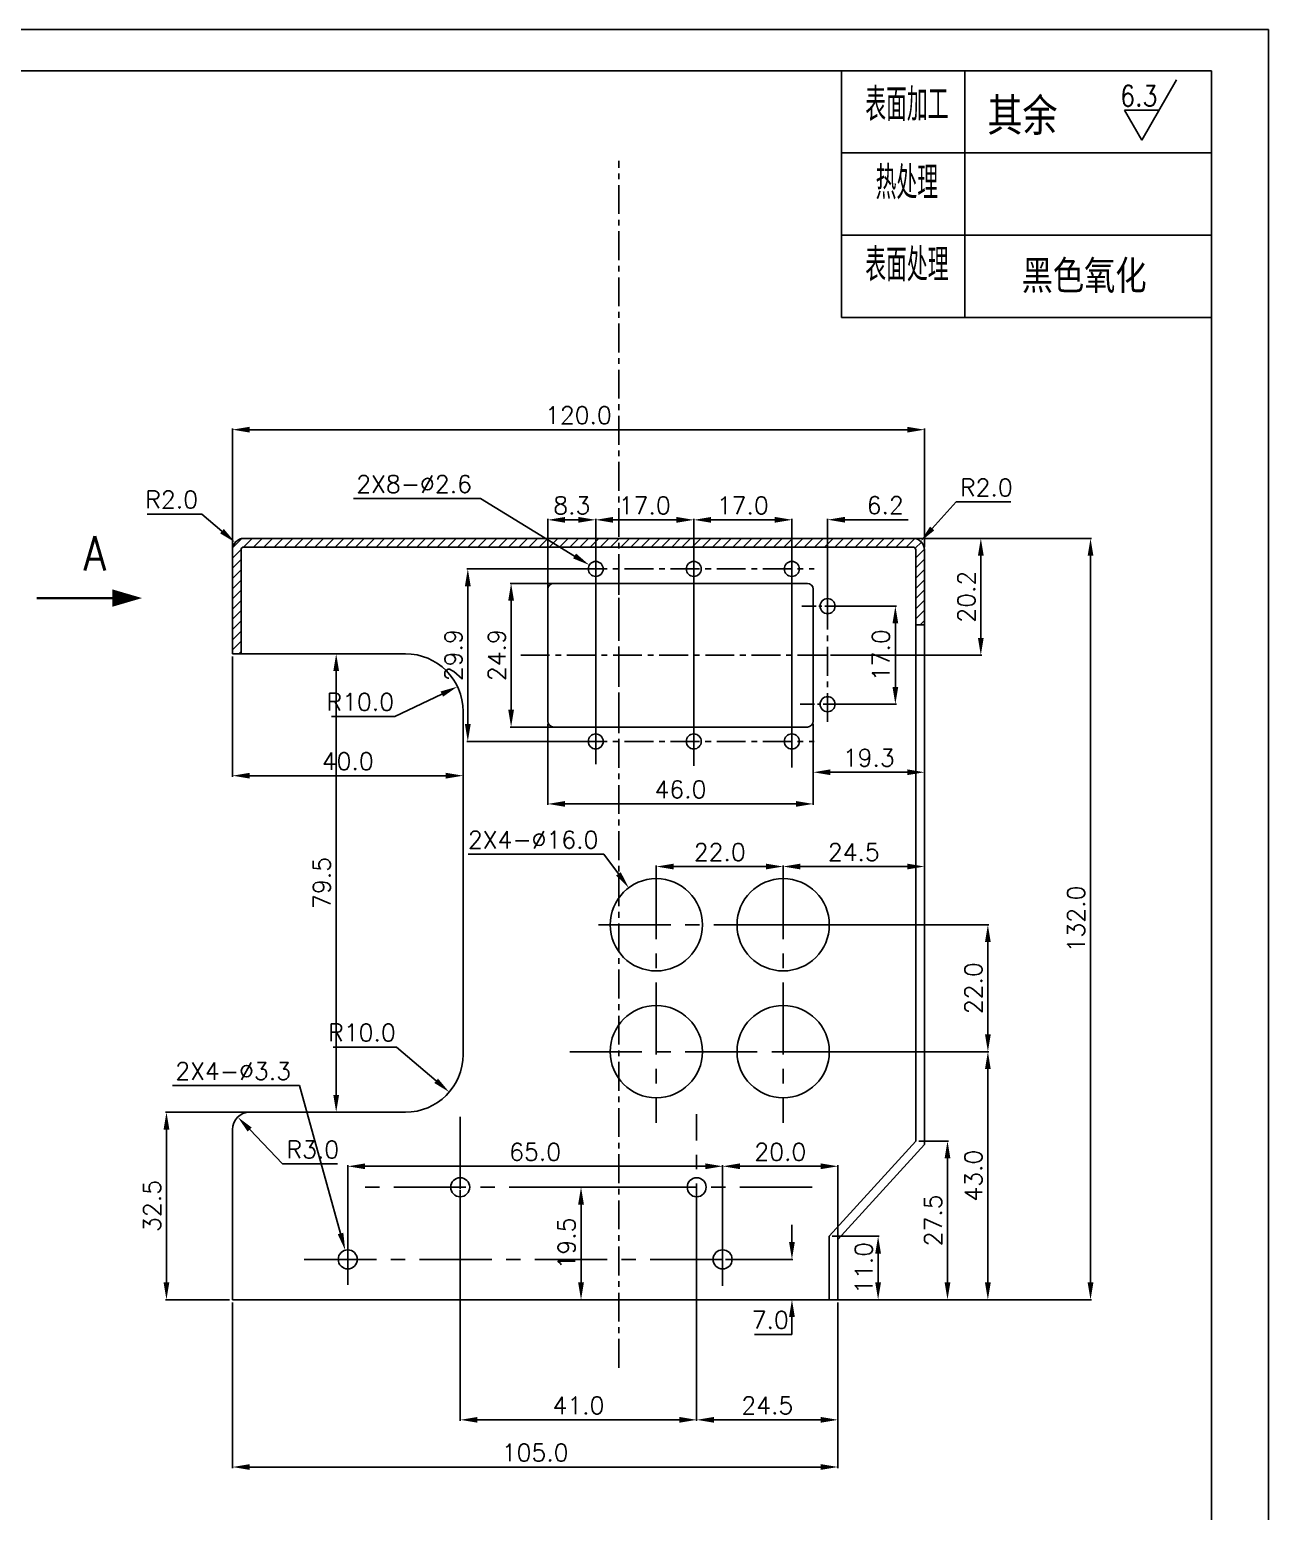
# Model space of a CAD drawing. Extents: x 2854 to 5858, y -1165 to 723.
# Drawn here: x 4871.4 to 5086.2, y 95.4 to 352.2 of the extents above; entities that cross this region are included whole.
import ezdxf
from ezdxf.enums import TextEntityAlignment as Align

# ---------------------------------------------------------------- set-up
doc = ezdxf.new("R2010")
doc.units = 0
doc.header["$MEASUREMENT"] = 0
doc.linetypes.add('PF_CENTER', pattern=[2, 1.25, -0.25, 0.25, -0.25])
doc.layers.get('0').update_dxf_attribs({"linetype": 'CONTINUOUS'})
doc.layers.get('DEFPOINTS').update_dxf_attribs({"linetype": 'CONTINUOUS'})
for name, color, linetype in [('SMPEN_CENTER', 4, 'PF_CENTER'), ('SMPEN_DIM', 3, 'CONTINUOUS'), ('SMPEN_HATCH', 6, 'CONTINUOUS'), ('SMPEN_TEXT', 6, 'CONTINUOUS'), ('SMPEN_THICK', 7, 'CONTINUOUS')]:
    doc.layers.add(name, color=color, linetype=linetype)
doc.styles.get("Standard").update_dxf_attribs({"font": 'txt.shx', "bigfont": 'hshztxt.shx'})
doc.styles.add('STYLE1', font='complex.shx', dxfattribs={"bigfont": 'hzdx.shx'})
doc.dimstyles.get("Standard").update_dxf_attribs({"dimtxt": 3, "dimasz": 3, "dimexe": 0.18, "dimexo": 0.5, "dimgap": 1, "dimtad": 1, "dimtoh": 1, "dimdec": 1, "dimzin": 0, "dimdsep": 46, "dimtxsty": 'Standard', "dimcen": 0, "dimadec": 1, "dimazin": 0, "dimtfac": 1, "dimtdec": 1, "dimtofl": 0, "dimtmove": 0, "dimatfit": 3, "dimfxl": 0, "dimtolj": 1, "dimtzin": 0, "dimarcsym": 0})
doc.dimstyles.new('STANDARD$0', dxfattribs={"dimtxt": 3, "dimasz": 3, "dimexe": 0.18, "dimexo": 0.5, "dimgap": 1, "dimtad": 1, "dimtoh": 1, "dimdec": 1, "dimzin": 0, "dimdsep": 46, "dimtxsty": 'Standard', "dimcen": 0, "dimadec": 1, "dimazin": 0, "dimtfac": 1, "dimtdec": 1, "dimtofl": 0, "dimtmove": 0, "dimatfit": 3, "dimfxl": 0, "dimtolj": 1, "dimtzin": 0, "dimarcsym": 0})

# ---------------------------------------------------------------- blocks, each defined once
blk = doc.blocks.new('*D547')
at = {"layer": 'DEFPOINTS', "color": 0, "ltscale": 10}
for p in [(4973.53, 264.02), (4973.53, 132.04), (5055.32, 132.04)]:
    blk.add_point(p, dxfattribs=at)
at = {"layer": 'SMPEN_DIM', "color": 0, "lineweight": -2, "ltscale": 10}
for p, q in [((4974.03, 264.02), (5055.5, 264.02)), ((5055.32, 261.02), (5055.32, 135.04)), ((4974.03, 132.04), (5055.5, 132.04))]:
    blk.add_line(p, q, dxfattribs=at)
at = {"layer": 'SMPEN_DIM', "color": 0, "ltscale": 10}
for points in [[(5054.82, 261.02), (5055.82, 261.02), (5055.32, 264.02)], [(5054.82, 135.04), (5055.82, 135.04), (5055.32, 132.04)]]:
    blk.add_solid(points, dxfattribs=at)
at = {"layer": 'SMPEN_DIM', "color": 0, "ltscale": 10, "insert": (5052.82, 198.03), "char_height": 3, "attachment_point": 5, "rotation": 90}
blk.add_mtext('\\A1;132.0', dxfattribs=at)
blk = doc.blocks.new('*D548')
at = {"layer": 'DEFPOINTS', "color": 0, "ltscale": 10}
for p in [(5026.53, 282.86), (4906.53, 262.02), (5026.53, 262.02)]:
    blk.add_point(p, dxfattribs=at)
at = {"layer": 'SMPEN_DIM', "color": 0, "lineweight": -2, "ltscale": 10}
for p, q in [((4906.53, 262.52), (4906.53, 283.04)), ((4909.53, 282.86), (5023.53, 282.86)), ((5026.53, 262.52), (5026.53, 283.04))]:
    blk.add_line(p, q, dxfattribs=at)
at = {"layer": 'SMPEN_DIM', "color": 0, "ltscale": 10}
for points in [[(4909.53, 283.36), (4909.53, 282.36), (4906.53, 282.86)], [(5023.53, 283.36), (5023.53, 282.36), (5026.53, 282.86)]]:
    blk.add_solid(points, dxfattribs=at)
at = {"layer": 'SMPEN_DIM', "color": 0, "ltscale": 10, "insert": (4966.53, 285.36), "char_height": 3, "attachment_point": 5}
blk.add_mtext('\\A1;120.0', dxfattribs=at)
blk = doc.blocks.new('*D549')
at = {"layer": 'DEFPOINTS', "color": 0, "ltscale": 10}
for p in [(5010.03, 143.04), (5010.03, 132.04), (5018.49, 132.04)]:
    blk.add_point(p, dxfattribs=at)
at = {"layer": 'SMPEN_DIM', "color": 0, "lineweight": -2, "ltscale": 10}
for p, q in [((5010.53, 143.04), (5018.67, 143.04)), ((5018.49, 140.04), (5018.49, 135.04)), ((5010.53, 132.04), (5018.67, 132.04))]:
    blk.add_line(p, q, dxfattribs=at)
at = {"layer": 'SMPEN_DIM', "color": 0, "ltscale": 10}
for points in [[(5017.99, 140.04), (5018.99, 140.04), (5018.49, 143.04)], [(5017.99, 135.04), (5018.99, 135.04), (5018.49, 132.04)]]:
    blk.add_solid(points, dxfattribs=at)
at = {"layer": 'SMPEN_DIM', "color": 0, "ltscale": 10, "insert": (5015.99, 137.54), "char_height": 3, "attachment_point": 5, "rotation": 90}
blk.add_mtext('\\A1;11.0', dxfattribs=at)
blk = doc.blocks.new('*D550')
at = {"layer": 'DEFPOINTS', "color": 0, "ltscale": 10}
for p in [(5025.03, 159.54), (5011.53, 132.04), (5030.52, 132.04)]:
    blk.add_point(p, dxfattribs=at)
at = {"layer": 'SMPEN_DIM', "color": 0, "lineweight": -2, "ltscale": 10}
for p, q in [((5025.53, 159.54), (5030.7, 159.54)), ((5030.52, 156.54), (5030.52, 135.04)), ((5012.03, 132.04), (5030.7, 132.04))]:
    blk.add_line(p, q, dxfattribs=at)
at = {"layer": 'SMPEN_DIM', "color": 0, "ltscale": 10}
for points in [[(5030.02, 156.54), (5031.02, 156.54), (5030.52, 159.54)], [(5030.02, 135.04), (5031.02, 135.04), (5030.52, 132.04)]]:
    blk.add_solid(points, dxfattribs=at)
at = {"layer": 'SMPEN_DIM', "color": 0, "ltscale": 10, "insert": (5028.02, 145.79), "char_height": 3, "attachment_point": 5, "rotation": 90}
blk.add_mtext('\\A1;27.5', dxfattribs=at)
blk = doc.blocks.new('*D551')
at = {"layer": 'DEFPOINTS', "color": 0, "ltscale": 10}
for p in [(4991.53, 139.04), (4973.53, 132.04), (5003.55, 132.04)]:
    blk.add_point(p, dxfattribs=at)
at = {"layer": 'SMPEN_DIM', "color": 0, "lineweight": -2, "ltscale": 10}
for p, q in [((5003.55, 142.04), (5003.55, 145.04)), ((4992.03, 139.04), (5003.73, 139.04)), ((4974.03, 132.04), (5003.73, 132.04)), ((5003.55, 129.04), (5003.55, 126.04)), ((5003.55, 126.04), (4997.05, 126.04))]:
    blk.add_line(p, q, dxfattribs=at)
at = {"layer": 'SMPEN_DIM', "color": 0, "ltscale": 10}
for points in [[(5003.05, 142.04), (5004.05, 142.04), (5003.55, 139.04)], [(5003.05, 129.04), (5004.05, 129.04), (5003.55, 132.04)]]:
    blk.add_solid(points, dxfattribs=at)
at = {"layer": 'SMPEN_DIM', "color": 0, "ltscale": 10, "insert": (4999.8, 128.54), "char_height": 3, "attachment_point": 5}
blk.add_mtext('\\A1;7.0', dxfattribs=at)
blk = doc.blocks.new('*D552')
at = {"layer": 'DEFPOINTS', "color": 0, "ltscale": 10}
for p in [(4987.03, 151.54), (4966.98, 132.04), (4973.53, 132.04)]:
    blk.add_point(p, dxfattribs=at)
at = {"layer": 'SMPEN_DIM', "color": 0, "lineweight": -2, "ltscale": 10}
for p, q in [((4986.53, 151.54), (4966.8, 151.54)), ((4966.98, 148.54), (4966.98, 135.04)), ((4973.03, 132.04), (4966.8, 132.04))]:
    blk.add_line(p, q, dxfattribs=at)
at = {"layer": 'SMPEN_DIM', "color": 0, "ltscale": 10}
for points in [[(4966.48, 148.54), (4967.48, 148.54), (4966.98, 151.54)], [(4966.48, 135.04), (4967.48, 135.04), (4966.98, 132.04)]]:
    blk.add_solid(points, dxfattribs=at)
at = {"layer": 'SMPEN_DIM', "color": 0, "ltscale": 10, "insert": (4964.48, 141.79), "char_height": 3, "attachment_point": 5, "rotation": 90}
blk.add_mtext('\\A1;19.5', dxfattribs=at)
blk = doc.blocks.new('*D553')
at = {"layer": 'DEFPOINTS', "color": 0, "ltscale": 10}
for p in [(4991.53, 155.17), (4991.53, 139.04), (5011.53, 132.04)]:
    blk.add_point(p, dxfattribs=at)
at = {"layer": 'SMPEN_DIM', "color": 0, "lineweight": -2, "ltscale": 10}
for p, q in [((4991.53, 139.54), (4991.53, 155.35)), ((5008.53, 155.17), (4994.53, 155.17)), ((5011.53, 132.54), (5011.53, 155.35))]:
    blk.add_line(p, q, dxfattribs=at)
at = {"layer": 'SMPEN_DIM', "color": 0, "ltscale": 10}
for points in [[(4994.53, 155.67), (4994.53, 154.67), (4991.53, 155.17)], [(5008.53, 155.67), (5008.53, 154.67), (5011.53, 155.17)]]:
    blk.add_solid(points, dxfattribs=at)
at = {"layer": 'SMPEN_DIM', "color": 0, "ltscale": 10, "insert": (5001.53, 157.67), "char_height": 3, "attachment_point": 5}
blk.add_mtext('\\A1;20.0', dxfattribs=at)
blk = doc.blocks.new('*D554')
at = {"layer": 'DEFPOINTS', "color": 0, "ltscale": 10}
for p in [(4987.03, 151.54), (5011.53, 132.04), (4987.03, 111.22)]:
    blk.add_point(p, dxfattribs=at)
at = {"layer": 'SMPEN_DIM', "color": 0, "lineweight": -2, "ltscale": 10}
for p, q in [((4987.03, 151.04), (4987.03, 111.04)), ((5011.53, 131.54), (5011.53, 111.04)), ((5008.53, 111.22), (4990.03, 111.22))]:
    blk.add_line(p, q, dxfattribs=at)
at = {"layer": 'SMPEN_DIM', "color": 0, "ltscale": 10}
for points in [[(4990.03, 111.72), (4990.03, 110.72), (4987.03, 111.22)], [(5008.53, 111.72), (5008.53, 110.72), (5011.53, 111.22)]]:
    blk.add_solid(points, dxfattribs=at)
at = {"layer": 'SMPEN_DIM', "color": 0, "ltscale": 10, "insert": (4999.28, 113.72), "char_height": 3, "attachment_point": 5}
blk.add_mtext('\\A1;24.5', dxfattribs=at)
blk = doc.blocks.new('*D555')
at = {"layer": 'DEFPOINTS', "color": 0, "ltscale": 10}
for p in [(4926.53, 155.17), (4926.53, 139.04), (4991.53, 139.04)]:
    blk.add_point(p, dxfattribs=at)
at = {"layer": 'SMPEN_DIM', "color": 0, "lineweight": -2, "ltscale": 10}
for p, q in [((4926.53, 139.54), (4926.53, 155.35)), ((4988.53, 155.17), (4929.53, 155.17)), ((4991.53, 139.54), (4991.53, 155.35))]:
    blk.add_line(p, q, dxfattribs=at)
at = {"layer": 'SMPEN_DIM', "color": 0, "ltscale": 10}
for points in [[(4929.53, 155.67), (4929.53, 154.67), (4926.53, 155.17)], [(4988.53, 155.67), (4988.53, 154.67), (4991.53, 155.17)]]:
    blk.add_solid(points, dxfattribs=at)
at = {"layer": 'SMPEN_DIM', "color": 0, "ltscale": 10, "insert": (4959.03, 157.67), "char_height": 3, "attachment_point": 5}
blk.add_mtext('\\A1;65.0', dxfattribs=at)
blk = doc.blocks.new('*D556')
at = {"layer": 'DEFPOINTS', "color": 0, "ltscale": 10}
for p in [(4946.03, 151.54), (4987.03, 151.54), (4987.03, 111.22)]:
    blk.add_point(p, dxfattribs=at)
at = {"layer": 'SMPEN_DIM', "color": 0, "lineweight": -2, "ltscale": 10}
for p, q in [((4946.03, 151.04), (4946.03, 111.04)), ((4987.03, 151.04), (4987.03, 111.04)), ((4949.03, 111.22), (4984.03, 111.22))]:
    blk.add_line(p, q, dxfattribs=at)
at = {"layer": 'SMPEN_DIM', "color": 0, "ltscale": 10}
for points in [[(4949.03, 111.72), (4949.03, 110.72), (4946.03, 111.22)], [(4984.03, 111.72), (4984.03, 110.72), (4987.03, 111.22)]]:
    blk.add_solid(points, dxfattribs=at)
at = {"layer": 'SMPEN_DIM', "color": 0, "ltscale": 10, "insert": (4966.53, 113.72), "char_height": 3, "attachment_point": 5}
blk.add_mtext('\\A1;41.0', dxfattribs=at)
blk = doc.blocks.new('*D557')
at = {"layer": 'DEFPOINTS', "color": 0, "ltscale": 10}
for p in [(4969.53, 256.22), (4954.86, 231.32), (4969.53, 231.32)]:
    blk.add_point(p, dxfattribs=at)
at = {"layer": 'SMPEN_DIM', "color": 0, "lineweight": -2, "ltscale": 10}
for p, q in [((4969.03, 256.22), (4954.68, 256.22)), ((4954.86, 253.22), (4954.86, 234.32)), ((4969.03, 231.32), (4954.68, 231.32))]:
    blk.add_line(p, q, dxfattribs=at)
at = {"layer": 'SMPEN_DIM', "color": 0, "ltscale": 10}
for points in [[(4954.36, 253.22), (4955.36, 253.22), (4954.86, 256.22)], [(4954.36, 234.32), (4955.36, 234.32), (4954.86, 231.32)]]:
    blk.add_solid(points, dxfattribs=at)
at = {"layer": 'SMPEN_DIM', "color": 0, "ltscale": 10, "insert": (4952.36, 243.77), "char_height": 3, "attachment_point": 5, "rotation": 90}
blk.add_mtext('\\A1;24.9', dxfattribs=at)
blk = doc.blocks.new('*D558')
at = {"layer": 'DEFPOINTS', "color": 0, "ltscale": 10}
for p in [(4961.23, 232.32), (5007.23, 232.32), (5007.23, 217.99)]:
    blk.add_point(p, dxfattribs=at)
at = {"layer": 'SMPEN_DIM', "color": 0, "lineweight": -2, "ltscale": 10}
for p, q in [((4961.23, 231.82), (4961.23, 217.81)), ((5007.23, 231.82), (5007.23, 217.81)), ((4964.23, 217.99), (5004.23, 217.99))]:
    blk.add_line(p, q, dxfattribs=at)
at = {"layer": 'SMPEN_DIM', "color": 0, "ltscale": 10}
for points in [[(4964.23, 218.49), (4964.23, 217.49), (4961.23, 217.99)], [(5004.23, 218.49), (5004.23, 217.49), (5007.23, 217.99)]]:
    blk.add_solid(points, dxfattribs=at)
at = {"layer": 'SMPEN_DIM', "color": 0, "ltscale": 10, "insert": (4984.23, 220.49), "char_height": 3, "attachment_point": 5}
blk.add_mtext('\\A1;46.0', dxfattribs=at)
blk = doc.blocks.new('*D559')
at = {"layer": 'DEFPOINTS', "color": 0, "ltscale": 10}
for p in [(4986.53, 267.23), (4969.53, 228.82), (4986.53, 228.82)]:
    blk.add_point(p, dxfattribs=at)
at = {"layer": 'SMPEN_DIM', "color": 0, "lineweight": -2, "ltscale": 10}
for p, q in [((4969.53, 229.32), (4969.53, 267.41)), ((4972.53, 267.23), (4983.53, 267.23)), ((4986.53, 229.32), (4986.53, 267.41))]:
    blk.add_line(p, q, dxfattribs=at)
at = {"layer": 'SMPEN_DIM', "color": 0, "ltscale": 10}
for points in [[(4972.53, 267.73), (4972.53, 266.73), (4969.53, 267.23)], [(4983.53, 267.73), (4983.53, 266.73), (4986.53, 267.23)]]:
    blk.add_solid(points, dxfattribs=at)
at = {"layer": 'SMPEN_DIM', "color": 0, "ltscale": 10, "insert": (4978.03, 269.73), "char_height": 3, "attachment_point": 5}
blk.add_mtext('\\A1;17.0', dxfattribs=at)
blk = doc.blocks.new('*D560')
at = {"layer": 'DEFPOINTS', "color": 0, "ltscale": 10}
for p in [(5003.53, 267.23), (4986.53, 228.82), (5003.53, 228.82)]:
    blk.add_point(p, dxfattribs=at)
at = {"layer": 'SMPEN_DIM', "color": 0, "lineweight": -2, "ltscale": 10}
for p, q in [((4986.53, 229.32), (4986.53, 267.41)), ((4989.53, 267.23), (5000.53, 267.23)), ((5003.53, 229.32), (5003.53, 267.41))]:
    blk.add_line(p, q, dxfattribs=at)
at = {"layer": 'SMPEN_DIM', "color": 0, "ltscale": 10}
for points in [[(4989.53, 267.73), (4989.53, 266.73), (4986.53, 267.23)], [(5000.53, 267.73), (5000.53, 266.73), (5003.53, 267.23)]]:
    blk.add_solid(points, dxfattribs=at)
at = {"layer": 'SMPEN_DIM', "color": 0, "ltscale": 10, "insert": (4995.03, 269.73), "char_height": 3, "attachment_point": 5}
blk.add_mtext('\\A1;17.0', dxfattribs=at)
blk = doc.blocks.new('*D561')
at = {"layer": 'DEFPOINTS', "color": 0, "ltscale": 10}
for p in [(5009.73, 252.27), (5009.73, 235.27), (5021.48, 235.27)]:
    blk.add_point(p, dxfattribs=at)
at = {"layer": 'SMPEN_DIM', "color": 0, "lineweight": -2, "ltscale": 10}
for p, q in [((5010.23, 252.27), (5021.66, 252.27)), ((5021.48, 249.27), (5021.48, 238.27)), ((5010.23, 235.27), (5021.66, 235.27))]:
    blk.add_line(p, q, dxfattribs=at)
at = {"layer": 'SMPEN_DIM', "color": 0, "ltscale": 10}
for points in [[(5020.98, 249.27), (5021.98, 249.27), (5021.48, 252.27)], [(5020.98, 238.27), (5021.98, 238.27), (5021.48, 235.27)]]:
    blk.add_solid(points, dxfattribs=at)
at = {"layer": 'SMPEN_DIM', "color": 0, "ltscale": 10, "insert": (5018.98, 243.77), "char_height": 3, "attachment_point": 5, "rotation": 90}
blk.add_mtext('\\A1;17.0', dxfattribs=at)
blk = doc.blocks.new('*D562')
at = {"layer": 'DEFPOINTS', "color": 0, "ltscale": 10}
for p in [(5003.53, 267.25), (5003.53, 258.72), (5009.73, 252.27)]:
    blk.add_point(p, dxfattribs=at)
at = {"layer": 'SMPEN_DIM', "color": 0, "lineweight": -2, "ltscale": 10}
for p, q in [((5000.53, 267.25), (4997.53, 267.25)), ((5003.53, 259.22), (5003.53, 267.43)), ((5009.73, 252.77), (5009.73, 267.43)), ((5012.73, 267.25), (5023.73, 267.25))]:
    blk.add_line(p, q, dxfattribs=at)
at = {"layer": 'SMPEN_DIM', "color": 0, "ltscale": 10}
for points in [[(5000.53, 267.75), (5000.53, 266.75), (5003.53, 267.25)], [(5012.73, 267.75), (5012.73, 266.75), (5009.73, 267.25)]]:
    blk.add_solid(points, dxfattribs=at)
at = {"layer": 'SMPEN_DIM', "color": 0, "ltscale": 10, "insert": (5019.73, 269.75), "char_height": 3, "attachment_point": 5}
blk.add_mtext('\\A1;6.2', dxfattribs=at)
blk = doc.blocks.new('*D563')
at = {"layer": 'DEFPOINTS', "color": 0, "ltscale": 10}
for p in [(4969.53, 258.72), (4947.35, 228.82), (4969.53, 228.82)]:
    blk.add_point(p, dxfattribs=at)
at = {"layer": 'SMPEN_DIM', "color": 0, "lineweight": -2, "ltscale": 10}
for p, q in [((4969.03, 258.72), (4947.17, 258.72)), ((4947.35, 255.72), (4947.35, 231.82)), ((4969.03, 228.82), (4947.17, 228.82))]:
    blk.add_line(p, q, dxfattribs=at)
at = {"layer": 'SMPEN_DIM', "color": 0, "ltscale": 10}
for points in [[(4946.85, 255.72), (4947.85, 255.72), (4947.35, 258.72)], [(4946.85, 231.82), (4947.85, 231.82), (4947.35, 228.82)]]:
    blk.add_solid(points, dxfattribs=at)
at = {"layer": 'SMPEN_DIM', "color": 0, "ltscale": 10, "insert": (4944.85, 243.77), "char_height": 3, "attachment_point": 5, "rotation": 90}
blk.add_mtext('\\A1;29.9', dxfattribs=at)
blk = doc.blocks.new('*D564')
at = {"layer": 'DEFPOINTS', "color": 0, "ltscale": 10}
for p in [(5007.23, 232.32), (5026.53, 223.48), (5026.53, 210.87)]:
    blk.add_point(p, dxfattribs=at)
at = {"layer": 'SMPEN_DIM', "color": 0, "lineweight": -2, "ltscale": 10}
for p, q in [((5007.23, 231.82), (5007.23, 223.3)), ((5010.23, 223.48), (5023.53, 223.48)), ((5026.53, 211.37), (5026.53, 223.66))]:
    blk.add_line(p, q, dxfattribs=at)
at = {"layer": 'SMPEN_DIM', "color": 0, "ltscale": 10}
for points in [[(5010.23, 223.98), (5010.23, 222.98), (5007.23, 223.48)], [(5023.53, 223.98), (5023.53, 222.98), (5026.53, 223.48)]]:
    blk.add_solid(points, dxfattribs=at)
at = {"layer": 'SMPEN_DIM', "color": 0, "ltscale": 10, "insert": (5016.88, 225.98), "char_height": 3, "attachment_point": 5}
blk.add_mtext('\\A1;19.3', dxfattribs=at)
blk = doc.blocks.new('*D565')
at = {"layer": 'DEFPOINTS', "color": 0, "ltscale": 10}
for p in [(5024.53, 264.02), (5036.3, 264.02), (5009.73, 243.77)]:
    blk.add_point(p, dxfattribs=at)
at = {"layer": 'SMPEN_DIM', "color": 0, "lineweight": -2, "ltscale": 10}
for p, q in [((5025.03, 264.02), (5036.48, 264.02)), ((5036.3, 246.77), (5036.3, 261.02)), ((5010.23, 243.77), (5036.48, 243.77))]:
    blk.add_line(p, q, dxfattribs=at)
at = {"layer": 'SMPEN_DIM', "color": 0, "ltscale": 10}
for points in [[(5035.8, 261.02), (5036.8, 261.02), (5036.3, 264.02)], [(5035.8, 246.77), (5036.8, 246.77), (5036.3, 243.77)]]:
    blk.add_solid(points, dxfattribs=at)
at = {"layer": 'SMPEN_DIM', "color": 0, "ltscale": 10, "insert": (5033.8, 253.9), "char_height": 3, "attachment_point": 5, "rotation": 90}
blk.add_mtext('\\A1;20.2', dxfattribs=at)
blk = doc.blocks.new('*D566')
at = {"layer": 'DEFPOINTS', "color": 0, "ltscale": 10}
for p in [(4969.53, 267.23), (4969.53, 258.69), (4961.23, 243.77)]:
    blk.add_point(p, dxfattribs=at)
at = {"layer": 'SMPEN_DIM', "color": 0, "lineweight": -2, "ltscale": 10}
for p, q in [((4961.23, 244.27), (4961.23, 267.41)), ((4964.23, 267.23), (4966.53, 267.23)), ((4969.53, 259.19), (4969.53, 267.41))]:
    blk.add_line(p, q, dxfattribs=at)
at = {"layer": 'SMPEN_DIM', "color": 0, "ltscale": 10}
for points in [[(4964.23, 267.73), (4964.23, 266.73), (4961.23, 267.23)], [(4966.53, 267.73), (4966.53, 266.73), (4969.53, 267.23)]]:
    blk.add_solid(points, dxfattribs=at)
at = {"layer": 'SMPEN_DIM', "color": 0, "ltscale": 10, "insert": (4965.38, 269.73), "char_height": 3, "attachment_point": 5}
blk.add_mtext('\\A1;8.3', dxfattribs=at)
blk = doc.blocks.new('*D567')
at = {"layer": 'DEFPOINTS', "color": 0, "ltscale": 10}
for p in [(4926.09, 140.63), (4926.97, 137.45)]:
    blk.add_point(p, dxfattribs=at)
at = {"layer": 'SMPEN_DIM', "color": 0, "lineweight": -2, "ltscale": 10}
for p, q in [((4896.16, 169.17), (4918.16, 169.17)), ((4918.16, 169.17), (4925.28, 143.52))]:
    blk.add_line(p, q, dxfattribs=at)
at = {"layer": 'SMPEN_DIM', "color": 0, "ltscale": 10}
blk.add_solid([(4925.77, 143.65), (4924.8, 143.39), (4926.09, 140.63)], dxfattribs=at)
at = {"layer": 'SMPEN_DIM', "color": 0, "ltscale": 10, "insert": (4906.66, 171.67), "char_height": 3, "attachment_point": 5}
blk.add_mtext('\\A1;2X4-∅3.3', dxfattribs=at)
blk = doc.blocks.new('*D568')
at = {"layer": 'DEFPOINTS', "color": 0, "ltscale": 10}
for p in [(4968.42, 259.4), (4970.64, 258.05)]:
    blk.add_point(p, dxfattribs=at)
at = {"layer": 'SMPEN_DIM', "color": 0, "lineweight": -2, "ltscale": 10}
for p, q in [((4927.54, 270.93), (4949.54, 270.93)), ((4949.54, 270.93), (4965.86, 260.96))]:
    blk.add_line(p, q, dxfattribs=at)
at = {"layer": 'SMPEN_DIM', "color": 0, "ltscale": 10}
blk.add_solid([(4966.12, 261.39), (4965.6, 260.54), (4968.42, 259.4)], dxfattribs=at)
at = {"layer": 'SMPEN_DIM', "color": 0, "ltscale": 10, "insert": (4938.04, 273.43), "char_height": 3, "attachment_point": 5}
blk.add_mtext('\\A1;2X8-∅2.6', dxfattribs=at)
blk = doc.blocks.new('*D588')
at = {"layer": 'DEFPOINTS', "color": 0, "ltscale": 10}
for p in [(4906.53, 132.04), (5011.53, 132.04), (5011.53, 103.04)]:
    blk.add_point(p, dxfattribs=at)
at = {"layer": 'SMPEN_DIM', "color": 0, "lineweight": -2, "ltscale": 10}
for p, q in [((4906.53, 131.54), (4906.53, 102.86)), ((5011.53, 131.54), (5011.53, 102.86)), ((4909.53, 103.04), (5008.53, 103.04))]:
    blk.add_line(p, q, dxfattribs=at)
at = {"layer": 'SMPEN_DIM', "color": 0, "ltscale": 10}
for points in [[(4909.53, 103.54), (4909.53, 102.54), (4906.53, 103.04)], [(5008.53, 103.54), (5008.53, 102.54), (5011.53, 103.04)]]:
    blk.add_solid(points, dxfattribs=at)
at = {"layer": 'SMPEN_DIM', "color": 0, "ltscale": 10, "insert": (4959.03, 105.54), "char_height": 3, "attachment_point": 5}
blk.add_mtext('\\A1;105.0', dxfattribs=at)
blk = doc.blocks.new('*D589')
at = {"layer": 'DEFPOINTS', "color": 0, "ltscale": 10}
for p in [(4906.53, 244.02), (4909.53, 164.54), (4924.53, 164.54)]:
    blk.add_point(p, dxfattribs=at)
at = {"layer": 'SMPEN_DIM', "color": 0, "lineweight": -2, "ltscale": 10}
for p, q in [((4907.03, 244.02), (4924.71, 244.02)), ((4924.53, 241.02), (4924.53, 167.54)), ((4910.03, 164.54), (4924.71, 164.54))]:
    blk.add_line(p, q, dxfattribs=at)
at = {"layer": 'SMPEN_DIM', "color": 0, "ltscale": 10}
for points in [[(4924.03, 241.02), (4925.03, 241.02), (4924.53, 244.02)], [(4924.03, 167.54), (4925.03, 167.54), (4924.53, 164.54)]]:
    blk.add_solid(points, dxfattribs=at)
at = {"layer": 'SMPEN_DIM', "color": 0, "ltscale": 10, "insert": (4922.03, 204.28), "char_height": 3, "attachment_point": 5, "rotation": 90}
blk.add_mtext('\\A1;79.5', dxfattribs=at)
blk = doc.blocks.new('*D590')
at = {"layer": 'DEFPOINTS', "color": 0, "ltscale": 10}
for p in [(4906.53, 244.02), (4946.53, 234.02), (4946.53, 222.88)]:
    blk.add_point(p, dxfattribs=at)
at = {"layer": 'SMPEN_DIM', "color": 0, "lineweight": -2, "ltscale": 10}
for p, q in [((4906.53, 243.52), (4906.53, 222.7)), ((4946.53, 233.52), (4946.53, 222.7)), ((4909.53, 222.88), (4943.53, 222.88))]:
    blk.add_line(p, q, dxfattribs=at)
at = {"layer": 'SMPEN_DIM', "color": 0, "ltscale": 10}
for points in [[(4909.53, 223.38), (4909.53, 222.38), (4906.53, 222.88)], [(4943.53, 223.38), (4943.53, 222.38), (4946.53, 222.88)]]:
    blk.add_solid(points, dxfattribs=at)
at = {"layer": 'SMPEN_DIM', "color": 0, "ltscale": 10, "insert": (4926.53, 225.38), "char_height": 3, "attachment_point": 5}
blk.add_mtext('\\A1;40.0', dxfattribs=at)
blk = doc.blocks.new('*D591')
at = {"layer": 'DEFPOINTS', "color": 0, "ltscale": 10}
for p in [(4924.71, 164.54), (4895.1, 132.04), (4906.53, 132.04)]:
    blk.add_point(p, dxfattribs=at)
at = {"layer": 'SMPEN_DIM', "color": 0, "lineweight": -2, "ltscale": 10}
for p, q in [((4924.21, 164.54), (4894.92, 164.54)), ((4895.1, 161.54), (4895.1, 135.04)), ((4906.03, 132.04), (4894.92, 132.04))]:
    blk.add_line(p, q, dxfattribs=at)
at = {"layer": 'SMPEN_DIM', "color": 0, "ltscale": 10}
for points in [[(4894.6, 161.54), (4895.6, 161.54), (4895.1, 164.54)], [(4894.6, 135.04), (4895.6, 135.04), (4895.1, 132.04)]]:
    blk.add_solid(points, dxfattribs=at)
at = {"layer": 'SMPEN_DIM', "color": 0, "ltscale": 10, "insert": (4892.6, 148.29), "char_height": 3, "attachment_point": 5, "rotation": 90}
blk.add_mtext('\\A1;32.5', dxfattribs=at)
blk = doc.blocks.new('*D592')
at = {"layer": 'DEFPOINTS', "color": 0, "ltscale": 10}
for p in [(4936.53, 174.54), (4944.13, 168.04)]:
    blk.add_point(p, dxfattribs=at)
at = {"layer": 'SMPEN_DIM', "color": 0, "lineweight": -2, "ltscale": 10}
for p, q in [((4924.01, 175.84), (4935.01, 175.84)), ((4935.01, 175.84), (4941.85, 169.99))]:
    blk.add_line(p, q, dxfattribs=at)
at = {"layer": 'SMPEN_DIM', "color": 0, "ltscale": 10}
blk.add_solid([(4942.18, 170.37), (4941.53, 169.61), (4944.13, 168.04)], dxfattribs=at)
at = {"layer": 'SMPEN_DIM', "color": 0, "ltscale": 10, "insert": (4929.01, 178.34), "char_height": 3, "attachment_point": 5}
blk.add_mtext('\\A1;R10.0', dxfattribs=at)
blk = doc.blocks.new('*D593')
at = {"layer": 'DEFPOINTS', "color": 0, "ltscale": 10}
for p in [(4945.56, 238.32), (4936.53, 234.02)]:
    blk.add_point(p, dxfattribs=at)
at = {"layer": 'SMPEN_DIM', "color": 0, "lineweight": -2, "ltscale": 10}
for p, q in [((4934.72, 233.16), (4942.85, 237.03)), ((4923.72, 233.16), (4934.72, 233.16))]:
    blk.add_line(p, q, dxfattribs=at)
at = {"layer": 'SMPEN_DIM', "color": 0, "ltscale": 10}
blk.add_solid([(4942.63, 237.48), (4943.06, 236.58), (4945.56, 238.32)], dxfattribs=at)
at = {"layer": 'SMPEN_DIM', "color": 0, "ltscale": 10, "insert": (4928.72, 235.66), "char_height": 3, "attachment_point": 5}
blk.add_mtext('\\A1;R10.0', dxfattribs=at)
blk = doc.blocks.new('*D594')
at = {"layer": 'DEFPOINTS', "color": 0, "ltscale": 10}
for p in [(4907.46, 163.71), (4909.53, 161.54)]:
    blk.add_point(p, dxfattribs=at)
at = {"layer": 'SMPEN_DIM', "color": 0, "lineweight": -2, "ltscale": 10}
for p, q in [((4915.23, 155.58), (4909.53, 161.54)), ((4924.73, 155.58), (4915.23, 155.58))]:
    blk.add_line(p, q, dxfattribs=at)
at = {"layer": 'SMPEN_DIM', "color": 0, "ltscale": 10}
blk.add_solid([(4909.89, 161.89), (4909.17, 161.2), (4907.46, 163.71)], dxfattribs=at)
at = {"layer": 'SMPEN_DIM', "color": 0, "ltscale": 10, "insert": (4920.48, 158.08), "char_height": 3, "attachment_point": 5}
blk.add_mtext('\\A1;R3.0', dxfattribs=at)
blk = doc.blocks.new('*D595')
at = {"layer": 'DEFPOINTS', "color": 0, "ltscale": 10}
for p in [(4907.01, 263.32), (4908.53, 262.02)]:
    blk.add_point(p, dxfattribs=at)
at = {"layer": 'SMPEN_DIM', "color": 0, "lineweight": -2, "ltscale": 10}
for p, q in [((4891.75, 268.24), (4901.25, 268.24)), ((4901.25, 268.24), (4904.73, 265.27))]:
    blk.add_line(p, q, dxfattribs=at)
at = {"layer": 'SMPEN_DIM', "color": 0, "ltscale": 10}
blk.add_solid([(4905.05, 265.65), (4904.4, 264.89), (4907.01, 263.32)], dxfattribs=at)
at = {"layer": 'SMPEN_DIM', "color": 0, "ltscale": 10, "insert": (4896, 270.74), "char_height": 3, "attachment_point": 5}
blk.add_mtext('\\A1;R2.0', dxfattribs=at)
blk = doc.blocks.new('*D596')
at = {"layer": 'DEFPOINTS', "color": 0, "ltscale": 10}
for p in [(5024.53, 262.02), (5025.87, 263.51)]:
    blk.add_point(p, dxfattribs=at)
at = {"layer": 'SMPEN_DIM', "color": 0, "lineweight": -2, "ltscale": 10}
for p, q in [((5032.01, 270.33), (5027.87, 265.74)), ((5041.51, 270.33), (5032.01, 270.33))]:
    blk.add_line(p, q, dxfattribs=at)
at = {"layer": 'SMPEN_DIM', "color": 0, "ltscale": 10}
blk.add_solid([(5027.5, 266.07), (5028.24, 265.41), (5025.87, 263.51)], dxfattribs=at)
at = {"layer": 'SMPEN_DIM', "color": 0, "ltscale": 10, "insert": (5037.26, 272.83), "char_height": 3, "attachment_point": 5}
blk.add_mtext('\\A1;R2.0', dxfattribs=at)
blk = doc.blocks.new('ADDBOX3')
at = {"layer": 'SMPEN_THICK', "ltscale": 8}
for p, q in [((-45, -30), (-45, 0)), ((-30, 0), (-30, -30)), ((-45, -10), (0, -10)), ((-45, -20), (0, -20)), ((0, -30), (-45, -30))]:
    blk.add_line(p, q, dxfattribs=at)
at = {"layer": 'SMPEN_TEXT', "ltscale": 8, "width": 0.667}
for s, p in [('表面加工', (-37.05, -7.32)), ('热处理', (-37.05, -16.82)), ('表面处理', (-37.05, -26.82))]:
    blk.add_text(s, height=4, dxfattribs=at).set_placement(p, align=Align.BOTTOM_CENTER)
at = {"layer": 'SMPEN_TEXT', "ltscale": 8}
for tag, p in [('HEATTREATMENT', (-15.54, -17.14)), ('SURFACETREATMENT', (-13.33, -26.97))]:
    blk.add_attdef(tag, text='', height=3.5, dxfattribs=at).set_placement(p, align=Align.BOTTOM_CENTER)
blk = doc.blocks.new('*D775')
at = {"layer": 'DEFPOINTS', "color": 0, "ltscale": 10}
for p in [(5002.03, 197.04), (5037.52, 197.04), (5002.03, 175.04)]:
    blk.add_point(p, dxfattribs=at)
at = {"layer": 'SMPEN_DIM', "color": 0, "lineweight": -2, "ltscale": 10}
for p, q in [((5002.53, 197.04), (5037.7, 197.04)), ((5037.52, 178.04), (5037.52, 194.04)), ((5002.53, 175.04), (5037.7, 175.04))]:
    blk.add_line(p, q, dxfattribs=at)
at = {"layer": 'SMPEN_DIM', "color": 0, "ltscale": 10}
for points in [[(5037.02, 194.04), (5038.02, 194.04), (5037.52, 197.04)], [(5037.02, 178.04), (5038.02, 178.04), (5037.52, 175.04)]]:
    blk.add_solid(points, dxfattribs=at)
at = {"layer": 'SMPEN_DIM', "color": 0, "ltscale": 10, "insert": (5035.02, 186.04), "char_height": 3, "attachment_point": 5, "rotation": 90}
blk.add_mtext('\\A1;22.0', dxfattribs=at)
blk = doc.blocks.new('*D776')
at = {"layer": 'DEFPOINTS', "color": 0, "ltscale": 10}
for p in [(5002.03, 207.13), (4980.03, 197.04), (5002.03, 197.04)]:
    blk.add_point(p, dxfattribs=at)
at = {"layer": 'SMPEN_DIM', "color": 0, "lineweight": -2, "ltscale": 10}
for p, q in [((4980.03, 197.54), (4980.03, 207.31)), ((4983.03, 207.13), (4999.03, 207.13)), ((5002.03, 197.54), (5002.03, 207.31))]:
    blk.add_line(p, q, dxfattribs=at)
at = {"layer": 'SMPEN_DIM', "color": 0, "ltscale": 10}
for points in [[(4983.03, 207.63), (4983.03, 206.63), (4980.03, 207.13)], [(4999.03, 207.63), (4999.03, 206.63), (5002.03, 207.13)]]:
    blk.add_solid(points, dxfattribs=at)
at = {"layer": 'SMPEN_DIM', "color": 0, "ltscale": 10, "insert": (4991.03, 209.63), "char_height": 3, "attachment_point": 5}
blk.add_mtext('\\A1;22.0', dxfattribs=at)
blk = doc.blocks.new('*D777')
at = {"layer": 'DEFPOINTS', "color": 0, "ltscale": 10}
for p in [(4975.25, 203.46), (4984.8, 190.62)]:
    blk.add_point(p, dxfattribs=at)
at = {"layer": 'SMPEN_DIM', "color": 0, "lineweight": -2, "ltscale": 10}
for p, q in [((4947.43, 209.28), (4970.93, 209.28)), ((4970.93, 209.28), (4973.46, 205.87))]:
    blk.add_line(p, q, dxfattribs=at)
at = {"layer": 'SMPEN_DIM', "color": 0, "ltscale": 10}
blk.add_solid([(4973.87, 206.17), (4973.06, 205.57), (4975.25, 203.46)], dxfattribs=at)
at = {"layer": 'SMPEN_DIM', "color": 0, "ltscale": 10, "insert": (4958.68, 211.78), "char_height": 3, "attachment_point": 5}
blk.add_mtext('\\A1;2X4-∅16.0', dxfattribs=at)
blk = doc.blocks.new('*D778')
at = {"layer": 'DEFPOINTS', "color": 0, "ltscale": 10}
for p in [(5026.53, 207.13), (5002.03, 197.04), (5026.53, 158.96)]:
    blk.add_point(p, dxfattribs=at)
at = {"layer": 'SMPEN_DIM', "color": 0, "lineweight": -2, "ltscale": 10}
for p, q in [((5002.03, 197.54), (5002.03, 207.31)), ((5005.03, 207.13), (5023.53, 207.13)), ((5026.53, 159.46), (5026.53, 207.31))]:
    blk.add_line(p, q, dxfattribs=at)
at = {"layer": 'SMPEN_DIM', "color": 0, "ltscale": 10}
for points in [[(5005.03, 207.63), (5005.03, 206.63), (5002.03, 207.13)], [(5023.53, 207.63), (5023.53, 206.63), (5026.53, 207.13)]]:
    blk.add_solid(points, dxfattribs=at)
at = {"layer": 'SMPEN_DIM', "color": 0, "ltscale": 10, "insert": (5014.28, 209.63), "char_height": 3, "attachment_point": 5}
blk.add_mtext('\\A1;24.5', dxfattribs=at)
blk = doc.blocks.new('*D779')
at = {"layer": 'DEFPOINTS', "color": 0, "ltscale": 10}
for p in [(5002.03, 175.04), (5011.53, 132.04), (5037.52, 132.04)]:
    blk.add_point(p, dxfattribs=at)
at = {"layer": 'SMPEN_DIM', "color": 0, "lineweight": -2, "ltscale": 10}
for p, q in [((5002.53, 175.04), (5037.7, 175.04)), ((5037.52, 172.04), (5037.52, 135.04)), ((5012.03, 132.04), (5037.7, 132.04))]:
    blk.add_line(p, q, dxfattribs=at)
at = {"layer": 'SMPEN_DIM', "color": 0, "ltscale": 10}
for points in [[(5037.02, 172.04), (5038.02, 172.04), (5037.52, 175.04)], [(5037.02, 135.04), (5038.02, 135.04), (5037.52, 132.04)]]:
    blk.add_solid(points, dxfattribs=at)
at = {"layer": 'SMPEN_DIM', "color": 0, "ltscale": 10, "insert": (5035.02, 153.54), "char_height": 3, "attachment_point": 5, "rotation": 90}
blk.add_mtext('\\A1;43.0', dxfattribs=at)

msp = doc.modelspace()

# ---------------------------------------------------------------- hatches: boundary and pattern name
at = {"layer": 'SMPEN_HATCH', "ltscale": 10}
h = msp.add_hatch(dxfattribs=at)
h.set_pattern_fill('ANSI31', color=256, scale=10, style=0)
h.set_pattern_definition([(45, (-72.2387, 0), (-0.88388348, 0.88388348), [])])
h.paths.add_polyline_path([(5025.03, 249.02), (5026.53, 249.02), (5026.53, 262.02, 0.414214), (5024.53, 264.02), (5003.53, 264.02), (5003.53, 262.52), (5024.53, 262.52, -0.414214), (5025.03, 262.02)])
h.paths.add_polyline_path([(4973.53, 264.02), (4973.53, 262.52), (5003.53, 262.52), (5003.53, 263.24), (5003.53, 264.02)])
h.paths.add_polyline_path([(4908.53, 264.02, 0.414214), (4906.53, 262.02), (4906.53, 244.02), (4908.03, 244.02), (4908.03, 262.02, -0.414214), (4908.53, 262.52), (4973.53, 262.52), (4973.53, 264.02)])

# ---------------------------------------------------------------- linework, layer by layer
msp.add_line((4681.32, 345.08), (5076.28, 345.08))
at = {"linetype": 'Continuous'}
msp.add_line((5076.28, -188.41), (5076.28, 345.08), dxfattribs=at)
at = {"ltscale": 4}
for p, q in [((5003.53, 266.89), (5003.53, 257.38)), ((4961.23, 232.32), (4961.23, 255.22)), ((4962.23, 256.22), (5006.23, 256.22)), ((5007.23, 232.32), (5007.23, 255.22)), ((4962.23, 231.32), (5006.23, 231.32))]:
    msp.add_line(p, q, dxfattribs=at)
at = {"ltscale": 10}
for p, q in [((4906.53, 262.02), (4906.53, 244.02)), ((4908.03, 262.02), (4908.03, 244.02)), ((4908.53, 264.02), (5024.53, 264.02)), ((4908.53, 262.52), (5024.53, 262.52)), ((5025.03, 159.54), (5025.03, 262.02)), ((5026.53, 158.96), (5026.53, 262.02)), ((5025.03, 249.02), (5026.53, 249.02)), ((4906.53, 244.02), (4936.53, 244.02)), ((4946.53, 174.54), (4946.53, 234.02)), ((4936.53, 164.54), (4909.53, 164.54)), ((4906.53, 161.54), (4906.53, 132.04)), ((4906.53, 159.54), (4906.53, 158.04)), ((5010.03, 143.04), (5025.03, 159.54)), ((5011.53, 142.46), (5026.53, 158.96)), ((5010.03, 143.04), (5010.03, 132.04)), ((5011.53, 142.46), (5011.53, 132.04)), ((5011.53, 132.04), (4906.53, 132.04))]:
    msp.add_line(p, q, dxfattribs=at)
for centre in [(4969.53, 258.72), (4986.53, 258.72), (5003.53, 258.72), (5009.73, 252.27), (5009.73, 235.27), (4969.53, 228.82), (4986.53, 228.82), (5003.53, 228.82)]:
    msp.add_circle(centre, 1.3)
for centre, radius in [((4980.03, 197.04), 8), ((5002.03, 197.04), 8), ((4980.03, 175.04), 8), ((5002.03, 175.04), 8), ((4946.03, 151.54), 1.65), ((4987.03, 151.54), 1.65), ((4926.53, 139.04), 1.65), ((4991.53, 139.04), 1.65)]:
    msp.add_circle(centre, radius, dxfattribs=at)
for centre, radius, start, end in [((4908.53, 262.02), 2, 90, 180), ((4908.53, 262.02), 0.5, 90, 180), ((5024.53, 262.02), 2, 0, 90), ((5024.53, 262.02), 0.5, 0, 90), ((4936.53, 234.02), 10, 0, 90), ((4936.53, 174.54), 10, 270, 0), ((4909.53, 161.54), 3, 90, 180)]:
    msp.add_arc(centre, radius, start, end, dxfattribs=at)
at = {"ltscale": 4}
for centre, start, end in [((4962.23, 255.22), 90, 180), ((5006.23, 255.22), 360, 90), ((4962.23, 232.32), 180, 270), ((5006.23, 232.32), 270, 360)]:
    msp.add_arc(centre, 1, start, end, dxfattribs=at)
at = {"layer": 'SMPEN_CENTER', "ltscale": 4}
for p, q in [((4973.53, 120.26), (4973.53, 329.45)), ((4969.53, 262.7), (4969.53, 254.68)), ((4986.53, 262.97), (4986.53, 254.27)), ((5003.53, 263.24), (5003.53, 253.73)), ((4966.52, 258.72), (5007.41, 258.72)), ((4973.53, 230.29), (4973.53, 257.19)), ((5009.73, 232.21), (5009.73, 255.33)), ((4956.54, 243.77), (5018.31, 243.77)), ((5003.53, 224.31), (5003.53, 233.82)), ((4969.53, 224.85), (4969.53, 232.87)), ((4986.53, 224.58), (4986.53, 233.28)), ((4966.52, 228.82), (5007.41, 228.82))]:
    msp.add_line(p, q, dxfattribs=at)
at = {"layer": 'SMPEN_CENTER', "ltscale": 2}
for p, q in [((4973.53, 250.24), (4973.53, 254.72)), ((5005.24, 252.27), (5014.74, 252.27)), ((4973.53, 237.31), (4973.53, 232.83)), ((5004.96, 235.27), (5014.88, 235.27))]:
    msp.add_line(p, q, dxfattribs=at)
at = {"layer": 'SMPEN_CENTER', "ltscale": 10}
for p, q in [((4980.03, 207.04), (4980.03, 162.73)), ((5002.03, 207.04), (5002.03, 162.73)), ((4970.03, 197.04), (5012.49, 197.04)), ((4965.04, 175.04), (5014.67, 175.04)), ((4946.03, 163.73), (4946.03, 139.54)), ((4987.03, 139.67), (4987.03, 164.19)), ((5007.03, 151.54), (4928.36, 151.54)), ((4926.53, 134.65), (4926.53, 143.31)), ((4991.53, 134.45), (4991.53, 143.58)), ((4918.99, 139.04), (4997.06, 139.04))]:
    msp.add_line(p, q, dxfattribs=at)
at = {"layer": 'SMPEN_DIM'}
for p, q in [((5070.24, 343.53), (5064.19, 333.05)), ((5061.2, 338.23), (5064.19, 333.05)), ((5061.2, 338.23), (5067.18, 338.23))]:
    msp.add_line(p, q, dxfattribs=at)
at = {"layer": 'SMPEN_DIM', "lineweight": 35}
msp.add_line((4872.62, 253.67), (4885.74, 253.67), dxfattribs=at)
at = {"layer": 'SMPEN_DIM'}
msp.add_lwpolyline([(4890.87, 253.67, 0, 3, 0), (4885.74, 253.67, 3, 3, 0)], format="xyseb", dxfattribs=at)
at = {"layer": 'SMPEN_THICK', "color": 1}
msp.add_line((4645.69, 352.21), (5086.16, 352.21), dxfattribs=at)
at = {"layer": 'SMPEN_THICK', "color": 1, "linetype": 'Continuous'}
msp.add_line((5086.16, -195.53), (5086.16, 352.21), dxfattribs=at)

# ---------------------------------------------------------------- block references
at = {"layer": 'SMPEN_THICK', "xscale": 1.425000000000068, "yscale": 1.424999999999727, "zscale": 1.425}
msp.add_blockref('ADDBOX3', (5076.28, 345.08), dxfattribs=at)

# ---------------------------------------------------------------- texts
at = {"layer": 'SMPEN_DIM', "width": 0.85}
msp.add_text('6.3', height=3.562, dxfattribs=at).set_placement((5063.7, 340.72), align=Align.MIDDLE)
at = {"layer": 'SMPEN_DIM', "style": 'STYLE1'}
for s, height, p in [('其余', 6.412, (5043.51, 337.53)), ('黑色氧化', 5.7, (5054.21, 309.71))]:
    msp.add_text(s, height=height, dxfattribs=at).set_placement(p, align=Align.MIDDLE)
at = {"layer": 'SMPEN_DIM', "ltscale": 8, "width": 0.85}
msp.add_text('A', height=5.95, dxfattribs=at).set_placement((4882.68, 261.41), align=Align.MIDDLE)

# ---------------------------------------------------------------- dimensions: what is measured, and where the dimension line sits
at = {"layer": 'SMPEN_DIM', "ltscale": 10}
for base, p1, p2, picture, middle in [((5026.53, 282.86), (4906.53, 262.02), (5026.53, 262.02), '*D548', (4966.53, 285.36)), ((4969.53, 267.23), (4961.23, 243.77), (4969.53, 258.69), '*D566', (4965.38, 269.73)), ((4986.53, 267.23), (4969.53, 228.82), (4986.53, 228.82), '*D559', (4978.03, 269.73)), ((5003.53, 267.23), (4986.53, 228.82), (5003.53, 228.82), '*D560', (4995.03, 269.73)), ((4946.53, 222.88), (4906.53, 244.02), (4946.53, 234.02), '*D590', (4926.53, 225.38)), ((5007.23, 217.99), (4961.23, 232.32), (5007.23, 232.32), '*D558', (4984.23, 220.49)), ((5026.53, 223.48), (5007.23, 232.32), (5026.53, 210.87), '*D564', (5016.88, 225.98)), ((5002.03, 207.13), (4980.03, 197.04), (5002.03, 197.04), '*D776', (4991.03, 209.63)), ((5026.53, 207.13), (5002.03, 197.04), (5026.53, 158.96), '*D778', (5014.28, 209.63)), ((4926.53, 155.17), (4991.53, 139.04), (4926.53, 139.04), '*D555', (4959.03, 157.67)), ((4991.53, 155.17), (5011.53, 132.04), (4991.53, 139.04), '*D553', (5001.53, 157.67)), ((4987.03, 111.22), (4946.03, 151.54), (4987.03, 151.54), '*D556', (4966.53, 113.72)), ((4987.03, 111.22), (5011.53, 132.04), (4987.03, 151.54), '*D554', (4999.28, 113.72)), ((5011.53, 103.04), (4906.53, 132.04), (5011.53, 132.04), '*D588', (4959.03, 105.54))]:
    dim = msp.add_linear_dim(base=base, p1=p1, p2=p2, dimstyle='STANDARD$0', dxfattribs=at)
    dim.commit()
    dim.dimension.update_dxf_attribs({"geometry": picture, "text_midpoint": middle})
for p1, p2, text, picture, middle in [((4970.64, 258.05), (4968.42, 259.4), '2X8-<>', '*D568', (4938.04, 270.93)), ((4984.8, 190.62), (4975.25, 203.46), '2X4-<>', '*D777', (4958.68, 209.28)), ((4926.97, 137.45), (4926.09, 140.63), '2X4-<>', '*D567', (4906.66, 169.17))]:
    dim = msp.add_diameter_dim_2p(p1=p1, p2=p2, text=text, dimstyle='Standard', dxfattribs=at)
    dim.commit()
    dim.dimension.update_dxf_attribs({"geometry": picture, "text_midpoint": middle, "dimtype": 163})
for center, mpoint, picture, middle in [((4908.53, 262.02), (4907.01, 263.32), '*D595', (4896, 268.24)), ((5024.53, 262.02), (5025.87, 263.51), '*D596', (5037.26, 270.33)), ((4936.53, 234.02), (4945.56, 238.32), '*D593', (4928.72, 233.16)), ((4936.53, 174.54), (4944.13, 168.04), '*D592', (4929.01, 175.84)), ((4909.53, 161.54), (4907.46, 163.71), '*D594', (4920.48, 155.58))]:
    dim = msp.add_radius_dim(center=center, mpoint=mpoint, dimstyle='Standard', dxfattribs=at)
    dim.commit()
    dim.dimension.update_dxf_attribs({"geometry": picture, "text_midpoint": middle, "dimtype": 164})
dim = msp.add_linear_dim(base=(5003.53, 267.25), p1=(5009.73, 252.27), p2=(5003.53, 258.72), dimstyle='STANDARD$0', dxfattribs=at)
dim.commit()
dim.dimension.update_dxf_attribs({"geometry": '*D562', "text_midpoint": (5019.73, 267.25), "dimtype": 160})
for base, p1, p2, picture, middle in [((5055.32, 132.04), (4973.53, 264.02), (4973.53, 132.04), '*D547', (5052.82, 198.03)), ((5036.30268051, 264.02282456), (5009.72863414, 243.77282456), (5024.52863414, 264.02282456), '*D565', (5033.80268051, 253.89782456)), ((4947.35, 228.82), (4969.53, 258.72), (4969.53, 228.82), '*D563', (4944.85, 243.77)), ((4954.86, 231.32), (4969.53, 256.22), (4969.53, 231.32), '*D557', (4952.36, 243.77)), ((5021.48, 235.27), (5009.73, 252.27), (5009.73, 235.27), '*D561', (5018.98, 243.77)), ((4924.53, 164.54), (4906.53, 244.02), (4909.53, 164.54), '*D589', (4922.03, 204.28)), ((5037.52, 197.04), (5002.03, 175.04), (5002.03, 197.04), '*D775', (5035.02, 186.04)), ((5037.52, 132.04), (5002.03, 175.04), (5011.53, 132.04), '*D779', (5035.02, 153.54)), ((4895.1, 132.04), (4924.71, 164.54), (4906.53, 132.04), '*D591', (4892.6, 148.29)), ((5030.52, 132.04), (5025.03, 159.54), (5011.53, 132.04), '*D550', (5028.02, 145.79)), ((4966.98, 132.04), (4987.03, 151.54), (4973.53, 132.04), '*D552', (4964.48, 141.79)), ((5003.55, 132.04), (4991.53, 139.04), (4973.53, 132.04), '*D551', (4999.8, 128.54)), ((5018.49, 132.04), (5010.03, 143.04), (5010.03, 132.04), '*D549', (5015.99, 137.54))]:
    dim = msp.add_linear_dim(base=base, p1=p1, p2=p2, angle=90, dimstyle='STANDARD$0', dxfattribs=at)
    dim.commit()
    dim.dimension.update_dxf_attribs({"geometry": picture, "text_midpoint": middle})

doc.saveas('drawing.dxf')
